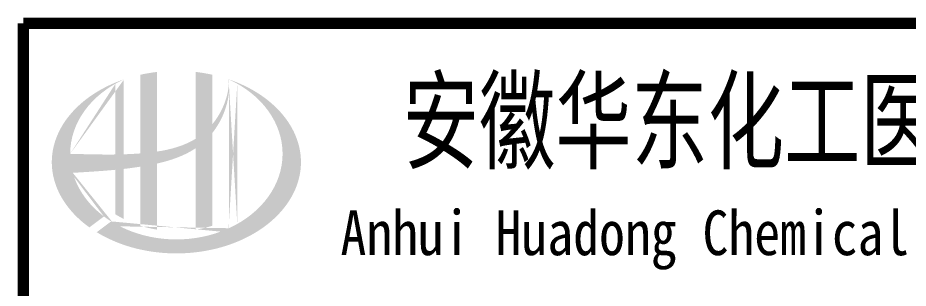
# Model space of a CAD drawing. Extents: x 6128144 to 12201635, y -1670122 to -706096.
# Drawn here: x 6222306 to 6225094, y -750669 to -749822 of the extents above; entities that cross this region are included whole.
import ezdxf
from ezdxf.enums import TextEntityAlignment as Align

# ---------------------------------------------------------------- set-up
doc = ezdxf.new("R2010")
doc.units = 0
doc.header["$LTSCALE"] = 1000
doc.header["$MEASUREMENT"] = 0
doc.layers.get('0').update_dxf_attribs({"linetype": 'CONTINUOUS'})
doc.styles.add('宋体', font='', dxfattribs={"width": 0.7})
doc.styles.get('宋体').set_extended_font_data('SimSun')

msp = doc.modelspace()

# ---------------------------------------------------------------- hatches: boundary and pattern name
h = msp.add_hatch(color=256)
edge = h.paths.add_edge_path()
edge.add_spline(control_points=[(6222741.9, -750278.7), (6222745, -750278), (6222748, -750277.3), (6222772.6, -750271.4), (6222793.9, -750264.9), (6222831.4, -750249.3), (6222847.8, -750240.8), (6222863.3, -750230.5)], knot_values=[61.629012, 61.629012, 61.629012, 61.629012, 63.330431, 63.330431, 75.353634, 75.353634, 85.398649, 85.398649, 85.398649, 85.398649], degree=3, periodic=0)
edge.add_line((6222863.3, -750230.5), (6222863.3, -750485.7))
edge.add_spline(control_points=[(6222863.3, -750485.7), (6222871.8, -750484.3), (6222880.4, -750482.6), (6222897.7, -750478.6), (6222906.6, -750476.2), (6222915.3, -750473.5)], knot_values=[4.908456, 4.908456, 4.908456, 4.908456, 4.992821, 4.992821, 5.083034, 5.083034, 5.083034, 5.083034], degree=3, periodic=0)
edge.add_line((6222915.3, -750473.5), (6222915.3, -750182.7))
edge.add_spline(control_points=[(6222915.3, -750182.7), (6222919.6, -750177.3), (6222923.7, -750171.6), (6222936.7, -750151.8), (6222944.6, -750136.8), (6222959.2, -750100.4), (6222964.8, -750078.5), (6222967.1, -750055.8), (6222967.2, -750055.2), (6222967.3, -750054.6)], knot_values=[97.991744, 97.991744, 97.991744, 97.991744, 101.64219, 101.64219, 110.337975, 110.337975, 121.934322, 121.934322, 122.270691, 122.270691, 122.270691, 122.270691], degree=3, periodic=0)
edge.add_line((6222967.3, -750054.6), (6222967.3, -750019.3))
edge.add_spline(control_points=[(6222967.3, -750019.3), (6222967.2, -750023.2), (6222967.1, -750027), (6222966.8, -750030.9)], knot_values=[126.194075, 126.194075, 126.194075, 126.194075, 128.396762, 128.396762, 128.396762, 128.396762], degree=3, periodic=0)
edge.add_spline(control_points=[(6222966.8, -750030.9), (6222966.5, -750034), (6222966.2, -750037.1), (6222965.8, -750040.2)], knot_values=[124.417049, 124.417049, 124.417049, 124.417049, 126.194075, 126.194075, 126.194075, 126.194075], degree=3, periodic=0)
edge.add_spline(control_points=[(6222965.8, -750040.2), (6222965.3, -750044.7), (6222964.5, -750049.3), (6222963.6, -750053.8)], knot_values=[121.80529, 121.80529, 121.80529, 121.80529, 124.417049, 124.417049, 124.417049, 124.417049], degree=3, periodic=0)
edge.add_spline(control_points=[(6222963.6, -750053.8), (6222962.4, -750059.9), (6222961, -750066), (6222959.2, -750072)], knot_values=[118.31574, 118.31574, 118.31574, 118.31574, 121.80529, 121.80529, 121.80529, 121.80529], degree=3, periodic=0)
edge.add_spline(control_points=[(6222959.2, -750072), (6222957.5, -750078), (6222955.4, -750084.1), (6222953.2, -750090)], knot_values=[114.795988, 114.795988, 114.795988, 114.795988, 118.31574, 118.31574, 118.31574, 118.31574], degree=3, periodic=0)
edge.add_spline(control_points=[(6222953.2, -750090), (6222950.9, -750095.8), (6222948.4, -750101.6), (6222945.7, -750107.3)], knot_values=[111.329641, 111.329641, 111.329641, 111.329641, 114.795988, 114.795988, 114.795988, 114.795988], degree=3, periodic=0)
edge.add_spline(control_points=[(6222945.7, -750107.3), (6222943, -750113), (6222940, -750118.7), (6222936.7, -750124.3)], knot_values=[107.79529, 107.79529, 107.79529, 107.79529, 111.329641, 111.329641, 111.329641, 111.329641], degree=3, periodic=0)
edge.add_spline(control_points=[(6222936.7, -750124.3), (6222933.6, -750129.7), (6222930.2, -750135), (6222926.7, -750140.1)], knot_values=[104.343579, 104.343579, 104.343579, 104.343579, 107.79529, 107.79529, 107.79529, 107.79529], degree=3, periodic=0)
edge.add_spline(control_points=[(6222926.7, -750140.1), (6222923.1, -750145.3), (6222919.3, -750150.3), (6222915.3, -750155.1)], knot_values=[100.8507, 100.8507, 100.8507, 100.8507, 104.343579, 104.343579, 104.343579, 104.343579], degree=3, periodic=0)
edge.add_line((6222915.3, -750155.1), (6222915.3, -750000.5))
edge.add_spline(control_points=[(6222915.3, -750000.5), (6222898.2, -749996.7), (6222880.9, -749993.8), (6222863.3, -749991.7)], knot_values=[4.423999, 4.423999, 4.423999, 4.423999, 4.558741, 4.558741, 4.558741, 4.558741], degree=3, periodic=0)
edge.add_line((6222863.3, -749991.7), (6222863.3, -750200.8))
edge.add_spline(control_points=[(6222863.3, -750200.8), (6222827.3, -750223.1), (6222785.2, -750234.7), (6222741.9, -750241.2)], knot_values=[63.246215, 63.246215, 63.246215, 63.246215, 87.689124, 87.689124, 87.689124, 87.689124], degree=3, periodic=0)
edge.add_line((6222741.9, -750241.2), (6222741.9, -749991.7))
edge.add_spline(control_points=[(6222741.9, -749991.7), (6222724.3, -749993.8), (6222707, -749996.7), (6222689.9, -750000.5)], knot_values=[4.866038, 4.866038, 4.866038, 4.866038, 5.000777, 5.000777, 5.000777, 5.000777], degree=3, periodic=0)
edge.add_line((6222689.9, -750000.5), (6222689.9, -750246.9))
edge.add_spline(control_points=[(6222689.9, -750246.9), (6222689.1, -750247), (6222671.6, -750248.3), (6222654.3, -750249.2), (6222637.9, -750249.7)], knot_values=[43.657356, 43.657356, 43.657356, 43.657356, 44.134253, 53.497092, 53.497092, 53.497092, 53.497092], degree=3, periodic=0)
edge.add_line((6222637.9, -750249.7), (6222637.9, -750015.1))
edge.add_spline(control_points=[(6222637.9, -750015.1), (6222629.4, -750018.1), (6222621, -750021.2), (6222612.8, -750024.6)], knot_values=[5.14157, 5.14157, 5.14157, 5.14157, 5.212921, 5.212921, 5.212921, 5.212921], degree=3, periodic=0)
edge.add_spline(control_points=[(6222612.8, -750024.6), (6222609.4, -750026), (6222606, -750027.4), (6222589.8, -750034.5), (6222577.6, -750040.7), (6222565.8, -750047.3)], knot_values=[5.212921, 5.212921, 5.212921, 5.212921, 5.24296, 5.24296, 5.355623, 5.355623, 5.355623, 5.355623], degree=3, periodic=0)
edge.add_spline(control_points=[(6222565.8, -750047.3), (6222558.4, -750051.4), (6222551.2, -750055.8), (6222544.2, -750060.4)], knot_values=[5.355623, 5.355623, 5.355623, 5.355623, 5.426974, 5.426974, 5.426974, 5.426974], degree=3, periodic=0)
edge.add_spline(control_points=[(6222544.2, -750060.4), (6222540.5, -750062.8), (6222536.8, -750065.2), (6222530.1, -750070), (6222527, -750072.2), (6222523.9, -750074.5)], knot_values=[5.426974, 5.426974, 5.426974, 5.426974, 5.464765, 5.464765, 5.498325, 5.498325, 5.498325, 5.498325], degree=3, periodic=0)
edge.add_spline(control_points=[(6222523.9, -750074.5), (6222510.9, -750084.3), (6222498.8, -750094.8), (6222487.9, -750105.7)], knot_values=[5.498325, 5.498325, 5.498325, 5.498325, 5.641027, 5.641027, 5.641027, 5.641027], degree=3, periodic=0)
edge.add_spline(control_points=[(6222487.9, -750105.7), (6222484.4, -750109.2), (6222481, -750112.8), (6222470.8, -750124.1), (6222464.3, -750132), (6222458.4, -750140.1)], knot_values=[5.641027, 5.641027, 5.641027, 5.641027, 5.686569, 5.686569, 5.783729, 5.783729, 5.783729, 5.783729], degree=3, periodic=0)
edge.add_spline(control_points=[(6222458.4, -750140.1), (6222450.9, -750150.5), (6222444.2, -750161.2), (6222437.7, -750173.7), (6222436.9, -750175.3), (6222436.1, -750176.9)], knot_values=[5.783729, 5.783729, 5.783729, 5.783729, 5.908374, 5.908374, 5.92643, 5.92643, 5.92643, 5.92643], degree=3, periodic=0)
edge.add_spline(control_points=[(6222436.1, -750176.9), (6222429.8, -750189.4), (6222424.8, -750202.2), (6222421.1, -750215.2)], knot_values=[5.92643, 5.92643, 5.92643, 5.92643, 6.069132, 6.069132, 6.069132, 6.069132], degree=3, periodic=0)
edge.add_spline(control_points=[(6222421.1, -750215.2), (6222419.5, -750220.8), (6222418.1, -750226.3), (6222415.4, -750239.4), (6222414.3, -750246.9), (6222413.5, -750254.5)], knot_values=[6.069132, 6.069132, 6.069132, 6.069132, 6.130179, 6.130179, 6.211834, 6.211834, 6.211834, 6.211834], degree=3, periodic=0)
edge.add_spline(control_points=[(6222413.5, -750254.5), (6222412.9, -750261), (6222412.6, -750267.6), (6222412.6, -750274.2)], knot_values=[6.211834, 6.211834, 6.211834, 6.211834, 6.283185, 6.283185, 6.283185, 6.283185], degree=3, periodic=0)
edge.add_spline(control_points=[(6222412.6, -750274.2), (6222412.6, -750278.9), (6222412.8, -750283.6), (6222413.1, -750288.2)], knot_values=[6.283185, 6.283185, 6.283185, 6.283185, 6.333655, 6.333655, 6.333655, 6.333655], degree=3, periodic=0)
edge.add_spline(control_points=[(6222413.1, -750288.2), (6222413.7, -750297.6), (6222415, -750306.9), (6222416.8, -750316.1)], knot_values=[6.333655, 6.333655, 6.333655, 6.333655, 6.434594, 6.434594, 6.434594, 6.434594], degree=3, periodic=0)
edge.add_spline(control_points=[(6222416.8, -750316.1), (6222417, -750316.7), (6222417.1, -750317.3), (6222419.1, -750326.6), (6222421.4, -750335.2), (6222424.4, -750343.7)], knot_values=[6.434594, 6.434594, 6.434594, 6.434594, 6.441278, 6.441278, 6.535532, 6.535532, 6.535532, 6.535532], degree=3, periodic=0)
edge.add_spline(control_points=[(6222424.4, -750343.7), (6222427.5, -750352.8), (6222431.3, -750361.8), (6222435.6, -750370.7)], knot_values=[6.535532, 6.535532, 6.535532, 6.535532, 6.636471, 6.636471, 6.636471, 6.636471], degree=3, periodic=0)
edge.add_spline(control_points=[(6222435.6, -750370.7), (6222436.7, -750373), (6222437.9, -750375.2), (6222442.5, -750384), (6222446.4, -750390.5), (6222450.6, -750397)], knot_values=[6.636471, 6.636471, 6.636471, 6.636471, 6.661894, 6.661894, 6.73741, 6.73741, 6.73741, 6.73741], degree=3, periodic=0)
edge.add_spline(control_points=[(6222450.6, -750397), (6222456.2, -750405.5), (6222462.3, -750413.9), (6222469.1, -750422.1)], knot_values=[6.73741, 6.73741, 6.73741, 6.73741, 6.838349, 6.838349, 6.838349, 6.838349], degree=3, periodic=0)
edge.add_spline(control_points=[(6222469.1, -750422.1), (6222472.1, -750425.7), (6222475.1, -750429.2), (6222482.4, -750437.2), (6222486.7, -750441.6), (6222491.1, -750445.9)], knot_values=[6.838349, 6.838349, 6.838349, 6.838349, 6.88251, 6.88251, 6.939288, 6.939288, 6.939288, 6.939288], degree=3, periodic=0)
edge.add_spline(control_points=[(6222491.1, -750445.9), (6222499, -750453.6), (6222507.4, -750461.1), (6222516.4, -750468.2)], knot_values=[6.939288, 6.939288, 6.939288, 6.939288, 7.040227, 7.040227, 7.040227, 7.040227], degree=3, periodic=0)
edge.add_spline(control_points=[(6222516.4, -750468.2), (6222520.9, -750471.7), (6222525.5, -750475.2), (6222530.2, -750478.6)], knot_values=[7.040227, 7.040227, 7.040227, 7.040227, 7.090696, 7.090696, 7.090696, 7.090696], degree=3, periodic=0)
edge.add_line((6222530.2, -750478.6), (6222575.8, -750444.4))
edge.add_ellipse((6222802.6, -750248.2), major_axis=(332.5, 0), ratio=0.806676, start_angle=192.819, end_angle=226.9853, ccw=False)
edge.add_spline(control_points=[(6222478.4, -750307.8), (6222490.4, -750307), (6222502.4, -750306.3), (6222546.8, -750303.5), (6222579.2, -750301.4), (6222611.9, -750298.2)], knot_values=[11.398263, 11.398263, 11.398263, 11.398263, 18.40729, 18.40729, 37.18094, 37.18094, 37.18094, 37.18094], degree=3, periodic=0)
edge.add_line((6222611.9, -750298.2), (6222611.9, -750437.7))
edge.add_spline(control_points=[(6222611.9, -750437.7), (6222613.7, -750438.9), (6222615.5, -750440), (6222624, -750445.1), (6222630.9, -750448.8), (6222637.9, -750452.4)], knot_values=[4.049945, 4.049945, 4.049945, 4.049945, 4.072021, 4.072021, 4.153257, 4.153257, 4.153257, 4.153257], degree=3, periodic=0)
edge.add_line((6222637.9, -750452.4), (6222637.9, -750295.5))
edge.add_spline(control_points=[(6222637.9, -750295.5), (6222654, -750293.6), (6222670.2, -750291.5), (6222687.7, -750288.8), (6222688.8, -750288.7), (6222689.9, -750288.5)], knot_values=[42.135009, 42.135009, 42.135009, 42.135009, 51.307228, 51.307228, 51.948574, 51.948574, 51.948574, 51.948574], degree=3, periodic=0)
edge.add_line((6222689.9, -750288.5), (6222689.9, -750473.5))
edge.add_spline(control_points=[(6222689.9, -750473.5), (6222706.7, -750478.7), (6222724.2, -750482.8), (6222741.9, -750485.7)], knot_values=[4.34174, 4.34174, 4.34174, 4.34174, 4.516316, 4.516316, 4.516316, 4.516316], degree=3, periodic=0)
edge.add_line((6222741.9, -750485.7), (6222741.9, -750278.7))
edge = h.paths.add_edge_path(flags=16)
edge.add_ellipse((6222802.6, -750248.2), major_axis=(332.5, 0), ratio=0.806676, start_angle=124.9875, end_angle=179.999, ccw=False)
edge.add_line((6222611.9, -750028.5), (6222611.9, -750250.3))
edge.add_spline(control_points=[(6222611.9, -750250.3), (6222564.3, -750250.9), (6222517.3, -750249.4), (6222470.1, -750248.2)], knot_values=[11.27373, 11.27373, 11.27373, 11.27373, 38.687513, 38.687513, 38.687513, 38.687513], degree=3, periodic=0)
edge = h.paths.add_edge_path()
edge.add_spline(control_points=[(6222553.2, -750493.8), (6222568.7, -750503.3), (6222585.3, -750511.9), (6222627.6, -750530.6), (6222654.2, -750539.5), (6222709.6, -750552.8), (6222738.3, -750557.1), (6222796.4, -750561), (6222825.7, -750560.5), (6222883.5, -750554.8), (6222911.9, -750549.5), (6222966.5, -750534.5), (6222992.5, -750524.8), (6223041, -750501.3), (6223063.4, -750487.6), (6223103.3, -750457.2), (6223120.9, -750440.4), (6223150.6, -750404.6), (6223162.7, -750385.7), (6223180.9, -750346.6), (6223187, -750326.5), (6223193.3, -750285.9), (6223193.4, -750265.4), (6223187.7, -750224.7), (6223181.8, -750204.4), (6223164, -750165.1), (6223152.1, -750146), (6223122.7, -750109.9), (6223105.1, -750092.9), (6223065.2, -750062.1), (6223042.9, -750048.2), (6223002.3, -750028.4), (6222985.1, -750021.3), (6222967.3, -750015.1)], knot_values=[0.886421, 0.886421, 0.886421, 0.886421, 1.040557, 1.040557, 1.261172, 1.261172, 1.481788, 1.481788, 1.702404, 1.702404, 1.92302, 1.92302, 2.143636, 2.143636, 2.364252, 2.364252, 2.584868, 2.584868, 2.805484, 2.805484, 3.026099, 3.026099, 3.246715, 3.246715, 3.46852, 3.46852, 3.690325, 3.690325, 3.91213, 3.91213, 4.133935, 4.133935, 4.283209, 4.283209, 4.283209, 4.283209], degree=3, periodic=0)
edge.add_line((6222967.3, -750015.1), (6222967.3, -750015.2))
edge.add_spline(control_points=[(6222967.3, -750015.2), (6222967.3, -750016.6), (6222967.3, -750018), (6222967.3, -750019.3)], knot_values=[128.396762, 128.396762, 128.396762, 128.396762, 129.192193, 129.192193, 129.192193, 129.192193], degree=3, periodic=0)
edge.add_line((6222967.3, -750019.3), (6222967.3, -750481.3))
edge.add_ellipse((6222802.6, -750248.2), major_axis=(332.5, 0), ratio=0.806676, start_angle=232.1054, end_angle=299.6833, ccw=False)
edge.add_line((6222598.4, -750459.9), (6222553.2, -750493.8))
edge = h.paths.add_edge_path(flags=16)
edge.add_ellipse((6222802.6, -750248.2), major_axis=(332.5, 0), ratio=0.806676, start_angle=304.9875, end_angle=415.0121, ccw=False)
edge.add_line((6222993.3, -750468), (6222993.3, -750028.5))

# ---------------------------------------------------------------- linework, layer by layer
at = {"const_width": 35}
for points in [[(6231323.7, -749839.6), (6222323.7, -749839.6)], [(6222323.7, -749839.6), (6222323.7, -752839.6)]]:
    msp.add_lwpolyline(points, dxfattribs=at)

# ---------------------------------------------------------------- texts
at = {"style": '宋体'}
for s, height, width, p in [('安徽华东化工医药工程有限责任公司', 250, 0.7, (6225421.1, -750139.6)), ('Anhui Huadong Chemical & Medical Engineering Co.,Ltd', 140, 0.85, (6225421.1, -750514.6))]:
    msp.add_text(s, height=height, dxfattribs=dict(at, width=width)).set_placement(p, align=Align.MIDDLE)

doc.saveas('drawing.dxf')
